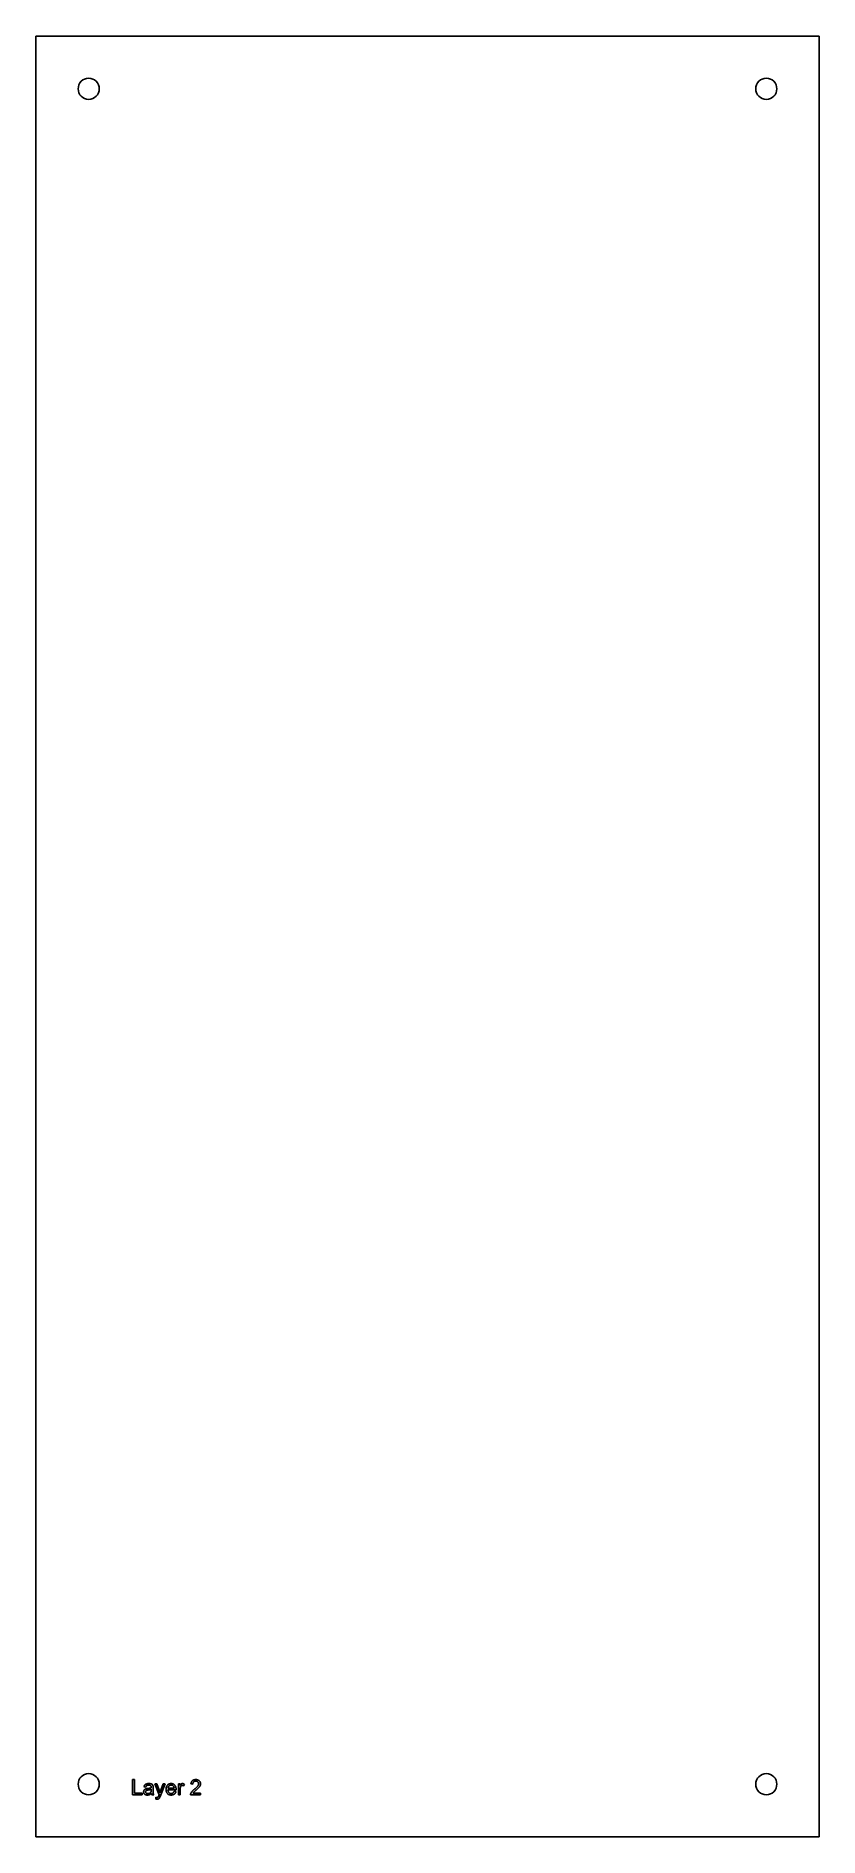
# Model space of a CAD drawing. Header units: millimetres. Extents: x 68 to 252, y 288 to 712.
import ezdxf

# ---------------------------------------------------------------- set-up
doc = ezdxf.new("R2010")
doc.units = ezdxf.units.MM

msp = doc.modelspace()

# ---------------------------------------------------------------- linework, layer by layer
for p, q in [((67.55, 287.55), (67.55, 712.45)), ((67.55, 712.45), (252.45, 712.45)), ((252.45, 712.45), (252.45, 287.55)), ((77.92, 701.39), (77.69, 700.96)), ((78.23, 701.77), (77.92, 701.39)), ((78.61, 702.08), (78.23, 701.77)), ((79.04, 702.31), (78.61, 702.08)), ((79.51, 702.45), (79.04, 702.31)), ((80, 702.5), (79.51, 702.45)), ((80.49, 702.45), (80, 702.5)), ((80.96, 702.31), (80.49, 702.45)), ((81.39, 702.08), (80.96, 702.31)), ((81.77, 701.77), (81.39, 702.08)), ((82.08, 701.39), (81.77, 701.77)), ((82.31, 700.96), (82.08, 701.39)), ((237.92, 701.39), (237.69, 700.96)), ((238.23, 701.77), (237.92, 701.39)), ((238.61, 702.08), (238.23, 701.77)), ((239.04, 702.31), (238.61, 702.08)), ((239.51, 702.45), (239.04, 702.31)), ((240, 702.5), (239.51, 702.45)), ((240.49, 702.45), (240, 702.5)), ((240.96, 702.31), (240.49, 702.45)), ((241.39, 702.08), (240.96, 702.31)), ((241.77, 701.77), (241.39, 702.08)), ((242.08, 701.39), (241.77, 701.77)), ((242.31, 700.96), (242.08, 701.39)), ((77.55, 700.49), (77.5, 700)), ((77.5, 700), (77.55, 699.51)), ((77.69, 700.96), (77.55, 700.49)), ((77.55, 699.51), (77.69, 699.04)), ((77.69, 699.04), (77.92, 698.61)), ((77.92, 698.61), (78.23, 698.23)), ((78.23, 698.23), (78.61, 697.92)), ((78.61, 697.92), (79.04, 697.69)), ((79.04, 697.69), (79.51, 697.55)), ((79.51, 697.55), (80, 697.5)), ((80, 697.5), (80.49, 697.55)), ((80.49, 697.55), (80.96, 697.69)), ((80.96, 697.69), (81.39, 697.92)), ((81.39, 697.92), (81.77, 698.23)), ((81.77, 698.23), (82.08, 698.61)), ((82.08, 698.61), (82.31, 699.04)), ((82.45, 700.49), (82.31, 700.96)), ((82.31, 699.04), (82.45, 699.51)), ((82.5, 700), (82.45, 700.49)), ((82.45, 699.51), (82.5, 700)), ((82.5, 700), (82.5, 700)), ((237.55, 700.49), (237.5, 700)), ((237.5, 700), (237.55, 699.51)), ((237.69, 700.96), (237.55, 700.49)), ((237.55, 699.51), (237.69, 699.04)), ((237.69, 699.04), (237.92, 698.61)), ((237.92, 698.61), (238.23, 698.23)), ((238.23, 698.23), (238.61, 697.92)), ((238.61, 697.92), (239.04, 697.69)), ((239.04, 697.69), (239.51, 697.55)), ((239.51, 697.55), (240, 697.5)), ((240, 697.5), (240.49, 697.55)), ((240.49, 697.55), (240.96, 697.69)), ((240.96, 697.69), (241.39, 697.92)), ((241.39, 697.92), (241.77, 698.23)), ((241.77, 698.23), (242.08, 698.61)), ((242.08, 698.61), (242.31, 699.04)), ((242.45, 700.49), (242.31, 700.96)), ((242.31, 699.04), (242.45, 699.51)), ((242.5, 700), (242.45, 700.49)), ((242.45, 699.51), (242.5, 700)), ((242.5, 700), (242.5, 700)), ((78.23, 301.77), (77.92, 301.39)), ((78.61, 302.08), (78.23, 301.77)), ((79.04, 302.31), (78.61, 302.08)), ((79.51, 302.45), (79.04, 302.31)), ((80, 302.5), (79.51, 302.45)), ((80.49, 302.45), (80, 302.5)), ((80.96, 302.31), (80.49, 302.45)), ((81.39, 302.08), (80.96, 302.31)), ((81.77, 301.77), (81.39, 302.08)), ((82.08, 301.39), (81.77, 301.77)), ((238.23, 301.77), (237.92, 301.39)), ((238.61, 302.08), (238.23, 301.77)), ((239.04, 302.31), (238.61, 302.08)), ((239.51, 302.45), (239.04, 302.31)), ((240, 302.5), (239.51, 302.45)), ((240.49, 302.45), (240, 302.5)), ((240.96, 302.31), (240.49, 302.45)), ((241.39, 302.08), (240.96, 302.31)), ((241.77, 301.77), (241.39, 302.08)), ((242.08, 301.39), (241.77, 301.77)), ((77.55, 300.49), (77.5, 300)), ((77.5, 300), (77.55, 299.51)), ((77.69, 300.96), (77.55, 300.49)), ((77.55, 299.51), (77.69, 299.04)), ((77.92, 301.39), (77.69, 300.96)), ((77.69, 299.04), (77.92, 298.61)), ((77.92, 298.61), (78.23, 298.23)), ((78.23, 298.23), (78.61, 297.92)), ((78.61, 297.92), (79.04, 297.69)), ((79.04, 297.69), (79.51, 297.55)), ((79.51, 297.55), (80, 297.5)), ((80, 297.5), (80.49, 297.55)), ((80.49, 297.55), (80.96, 297.69)), ((80.96, 297.69), (81.39, 297.92)), ((81.39, 297.92), (81.77, 298.23)), ((81.77, 298.23), (82.08, 298.61)), ((82.31, 300.96), (82.08, 301.39)), ((82.08, 298.61), (82.31, 299.04)), ((82.45, 300.49), (82.31, 300.96)), ((82.31, 299.04), (82.45, 299.51)), ((82.5, 300), (82.45, 300.49)), ((82.45, 299.51), (82.5, 300)), ((82.5, 300), (82.5, 300)), ((90.84, 301.08), (90.37, 301.08)), ((90.37, 301.08), (90.37, 297.5)), ((90.37, 297.5), (92.6, 297.5)), ((90.37, 297.5), (90.37, 297.5)), ((90.84, 297.92), (90.84, 301.08)), ((92.6, 297.92), (90.84, 297.92)), ((92.6, 297.5), (92.6, 297.92)), ((92.97, 298.29), (92.96, 298.26)), ((92.96, 298.26), (92.96, 298.22)), ((92.96, 298.22), (92.96, 298.18)), ((92.96, 298.18), (92.96, 298.12)), ((92.96, 298.12), (92.97, 298.06)), ((92.98, 298.33), (92.97, 298.29)), ((92.97, 298.06), (92.98, 298)), ((92.99, 298.4), (92.98, 298.37)), ((92.98, 298.37), (92.98, 298.33)), ((92.98, 298), (93, 297.94)), ((93, 298.43), (92.99, 298.4)), ((93.02, 298.47), (93, 298.43)), ((93, 297.94), (93.02, 297.89)), ((93.03, 298.5), (93.02, 298.47)), ((93.02, 297.89), (93.04, 297.84)), ((93.05, 298.53), (93.03, 298.5)), ((93.05, 299.41), (93.04, 299.35)), ((93.04, 299.35), (93.47, 299.29)), ((93.04, 297.84), (93.07, 297.79)), ((93.06, 299.46), (93.05, 299.41)), ((93.07, 298.56), (93.05, 298.53)), ((93.08, 299.51), (93.06, 299.46)), ((93.08, 298.59), (93.07, 298.56)), ((93.07, 297.79), (93.11, 297.74)), ((93.1, 299.56), (93.08, 299.51)), ((93.1, 298.62), (93.08, 298.59)), ((93.11, 299.6), (93.1, 299.56)), ((93.13, 298.65), (93.1, 298.62)), ((93.13, 299.65), (93.11, 299.6)), ((93.11, 297.74), (93.15, 297.69)), ((93.16, 299.69), (93.13, 299.65)), ((93.15, 298.67), (93.13, 298.65)), ((93.17, 298.7), (93.15, 298.67)), ((93.15, 297.69), (93.19, 297.65)), ((93.18, 299.73), (93.16, 299.69)), ((93.2, 298.72), (93.17, 298.7)), ((93.2, 299.76), (93.18, 299.73)), ((93.19, 297.65), (93.24, 297.61)), ((93.23, 299.8), (93.2, 299.76)), ((93.22, 298.74), (93.2, 298.72)), ((93.25, 298.76), (93.22, 298.74)), ((93.26, 299.83), (93.23, 299.8)), ((93.24, 297.61), (93.29, 297.57)), ((93.28, 298.78), (93.25, 298.76)), ((93.29, 299.86), (93.26, 299.83)), ((93.3, 298.8), (93.28, 298.78)), ((93.32, 299.89), (93.29, 299.86)), ((93.29, 297.57), (93.35, 297.54)), ((93.33, 298.82), (93.3, 298.8)), ((93.36, 299.92), (93.32, 299.89)), ((93.36, 298.84), (93.33, 298.82)), ((93.35, 297.54), (93.41, 297.52)), ((93.39, 299.95), (93.36, 299.92)), ((93.39, 298.85), (93.36, 298.84)), ((93.43, 299.97), (93.39, 299.95)), ((93.42, 298.87), (93.39, 298.85)), ((93.41, 297.52), (93.47, 297.49)), ((93.46, 298.88), (93.42, 298.87)), ((93.48, 300), (93.43, 299.97)), ((93.43, 298.24), (93.44, 298.26)), ((93.43, 298.22), (93.43, 298.24)), ((93.43, 298.2), (93.43, 298.22)), ((93.43, 298.16), (93.43, 298.2)), ((93.44, 298.13), (93.43, 298.16)), ((93.44, 298.28), (93.45, 298.31)), ((93.44, 298.26), (93.44, 298.28)), ((93.44, 298.1), (93.44, 298.13)), ((93.45, 298.06), (93.44, 298.1)), ((93.45, 298.33), (93.46, 298.35)), ((93.45, 298.31), (93.45, 298.33)), ((93.46, 298.03), (93.45, 298.06)), ((93.49, 298.89), (93.46, 298.88)), ((93.46, 298.35), (93.47, 298.37)), ((93.48, 298.01), (93.46, 298.03)), ((93.47, 299.29), (93.48, 299.35)), ((93.47, 298.37), (93.48, 298.39)), ((93.47, 297.49), (93.54, 297.47)), ((93.52, 300.02), (93.48, 300)), ((93.48, 299.35), (93.5, 299.4)), ((93.48, 298.39), (93.49, 298.4)), ((93.5, 297.98), (93.48, 298.01)), ((93.52, 298.91), (93.49, 298.89)), ((93.49, 298.4), (93.5, 298.42)), ((93.5, 299.4), (93.52, 299.44)), ((93.5, 298.42), (93.52, 298.44)), ((93.51, 297.95), (93.5, 297.98)), ((93.54, 297.93), (93.51, 297.95)), ((93.57, 300.04), (93.52, 300.02)), ((93.52, 299.44), (93.54, 299.49)), ((93.56, 298.92), (93.52, 298.91)), ((93.52, 298.44), (93.53, 298.46)), ((93.53, 298.46), (93.55, 298.47)), ((93.54, 299.49), (93.56, 299.53)), ((93.56, 297.9), (93.54, 297.93)), ((93.54, 297.47), (93.61, 297.46)), ((93.55, 298.47), (93.57, 298.49)), ((93.56, 299.53), (93.58, 299.57)), ((93.59, 298.93), (93.56, 298.92)), ((93.59, 297.88), (93.56, 297.9)), ((93.62, 300.06), (93.57, 300.04)), ((93.57, 298.49), (93.58, 298.5)), ((93.58, 299.57), (93.6, 299.6)), ((93.58, 298.5), (93.6, 298.51)), ((93.62, 298.93), (93.59, 298.93)), ((93.62, 297.86), (93.59, 297.88)), ((93.6, 299.6), (93.63, 299.63)), ((93.6, 298.51), (93.62, 298.53)), ((93.61, 297.46), (93.68, 297.45)), ((93.67, 300.08), (93.62, 300.06)), ((93.65, 298.94), (93.62, 298.93)), ((93.62, 298.53), (93.64, 298.54)), ((93.65, 297.84), (93.62, 297.86)), ((93.63, 299.63), (93.66, 299.66)), ((93.64, 298.54), (93.66, 298.55)), ((93.68, 298.95), (93.65, 298.94)), ((93.69, 297.83), (93.65, 297.84)), ((93.66, 299.66), (93.69, 299.68)), ((93.66, 298.55), (93.69, 298.56)), ((93.72, 300.09), (93.67, 300.08)), ((93.72, 298.96), (93.68, 298.95)), ((93.68, 297.45), (93.76, 297.44)), ((93.69, 299.68), (93.72, 299.7)), ((93.69, 298.56), (93.72, 298.57)), ((93.73, 297.82), (93.69, 297.83)), ((93.78, 300.11), (93.72, 300.09)), ((93.72, 299.7), (93.75, 299.72)), ((93.75, 298.96), (93.72, 298.96)), ((93.72, 298.57), (93.75, 298.58)), ((93.77, 297.8), (93.73, 297.82)), ((93.75, 299.72), (93.79, 299.73)), ((93.79, 298.97), (93.75, 298.96)), ((93.75, 298.58), (93.78, 298.58)), ((93.76, 297.44), (93.85, 297.44)), ((93.81, 297.8), (93.77, 297.8)), ((93.83, 300.12), (93.78, 300.11)), ((93.78, 298.58), (93.82, 298.59)), ((93.79, 299.73), (93.83, 299.75)), ((93.84, 298.98), (93.79, 298.97)), ((93.86, 297.79), (93.81, 297.8)), ((93.82, 298.59), (93.86, 298.6)), ((93.89, 300.13), (93.83, 300.12)), ((93.83, 299.75), (93.87, 299.76)), ((93.88, 298.98), (93.84, 298.98)), ((93.85, 297.44), (93.9, 297.44)), ((93.86, 298.6), (93.9, 298.61)), ((93.9, 297.79), (93.86, 297.79)), ((93.87, 299.76), (93.92, 299.77)), ((93.93, 298.99), (93.88, 298.98)), ((93.95, 300.14), (93.89, 300.13)), ((93.9, 298.61), (93.95, 298.62)), ((93.95, 297.79), (93.9, 297.79)), ((93.9, 297.44), (93.95, 297.44)), ((93.92, 299.77), (93.97, 299.78)), ((93.98, 298.99), (93.93, 298.99)), ((94.01, 300.14), (93.95, 300.14)), ((93.95, 298.62), (94, 298.63)), ((94, 297.79), (93.95, 297.79)), ((93.95, 297.44), (94, 297.45)), ((93.97, 299.78), (94.03, 299.78)), ((94.09, 299.01), (93.98, 298.99)), ((94, 298.63), (94.05, 298.64)), ((94.05, 297.79), (94, 297.79)), ((94, 297.45), (94.05, 297.46)), ((94.08, 300.15), (94.01, 300.14)), ((94.03, 299.78), (94.08, 299.79)), ((94.05, 298.64), (94.14, 298.65)), ((94.1, 297.8), (94.05, 297.79)), ((94.05, 297.46), (94.1, 297.46)), ((94.14, 300.15), (94.08, 300.15)), ((94.08, 299.79), (94.14, 299.79)), ((94.18, 299.02), (94.09, 299.01)), ((94.15, 297.8), (94.1, 297.8)), ((94.1, 297.46), (94.15, 297.47)), ((94.21, 300.15), (94.14, 300.15)), ((94.14, 299.79), (94.21, 299.79)), ((94.14, 298.65), (94.23, 298.66)), ((94.19, 297.81), (94.15, 297.8)), ((94.15, 297.47), (94.19, 297.48)), ((94.28, 299.03), (94.18, 299.02)), ((94.24, 297.83), (94.19, 297.81)), ((94.19, 297.48), (94.24, 297.5)), ((94.27, 300.15), (94.21, 300.15)), ((94.21, 299.79), (94.27, 299.78)), ((94.23, 298.66), (94.31, 298.68)), ((94.28, 297.84), (94.24, 297.83)), ((94.24, 297.5), (94.29, 297.51)), ((94.33, 300.15), (94.27, 300.15)), ((94.27, 299.78), (94.33, 299.77)), ((94.36, 299.05), (94.28, 299.03)), ((94.32, 297.86), (94.28, 297.84)), ((94.29, 297.51), (94.33, 297.53)), ((94.31, 298.68), (94.39, 298.69)), ((94.36, 297.88), (94.32, 297.86)), ((94.39, 300.14), (94.33, 300.15)), ((94.33, 299.77), (94.38, 299.76)), ((94.33, 297.53), (94.38, 297.54)), ((94.44, 299.06), (94.36, 299.05)), ((94.4, 297.9), (94.36, 297.88)), ((94.38, 299.76), (94.43, 299.75)), ((94.38, 297.54), (94.42, 297.57)), ((94.45, 300.14), (94.39, 300.14)), ((94.39, 298.69), (94.47, 298.71)), ((94.44, 297.92), (94.4, 297.9)), ((94.42, 297.57), (94.47, 297.59)), ((94.43, 299.75), (94.48, 299.73)), ((94.52, 299.08), (94.44, 299.06)), ((94.48, 297.94), (94.44, 297.92)), ((94.51, 300.13), (94.45, 300.14)), ((94.47, 298.71), (94.54, 298.73)), ((94.47, 297.59), (94.52, 297.61)), ((94.48, 299.73), (94.53, 299.71)), ((94.51, 297.97), (94.48, 297.94)), ((94.56, 300.12), (94.51, 300.13)), ((94.55, 298), (94.51, 297.97)), ((94.59, 299.09), (94.52, 299.08)), ((94.52, 297.61), (94.56, 297.64)), ((94.53, 299.71), (94.57, 299.69)), ((94.54, 298.73), (94.6, 298.75)), ((94.58, 298.03), (94.55, 298)), ((94.61, 300.11), (94.56, 300.12)), ((94.56, 297.64), (94.61, 297.67)), ((94.57, 299.69), (94.61, 299.67)), ((94.6, 298.06), (94.58, 298.03)), ((94.65, 299.11), (94.59, 299.09)), ((94.6, 298.75), (94.66, 298.76)), ((94.63, 298.09), (94.6, 298.06)), ((94.66, 300.1), (94.61, 300.11)), ((94.61, 299.67), (94.64, 299.64)), ((94.61, 297.67), (94.66, 297.71)), ((94.65, 298.13), (94.63, 298.09)), ((94.64, 299.64), (94.67, 299.62)), ((94.71, 299.13), (94.65, 299.11)), ((94.68, 298.16), (94.65, 298.13)), ((94.7, 300.09), (94.66, 300.1)), ((94.66, 298.76), (94.72, 298.78)), ((94.66, 297.71), (94.71, 297.74)), ((94.67, 299.62), (94.69, 299.59)), ((94.69, 298.2), (94.68, 298.16)), ((94.69, 299.59), (94.71, 299.56)), ((94.71, 298.23), (94.69, 298.2)), ((94.75, 300.07), (94.7, 300.09)), ((94.71, 299.56), (94.72, 299.53)), ((94.77, 299.15), (94.71, 299.13)), ((94.72, 298.27), (94.71, 298.23)), ((94.71, 297.74), (94.75, 297.78)), ((94.72, 299.53), (94.74, 299.49)), ((94.72, 298.78), (94.77, 298.8)), ((94.73, 298.3), (94.72, 298.27)), ((94.74, 298.34), (94.73, 298.3)), ((94.74, 299.49), (94.75, 299.45)), ((94.75, 298.39), (94.74, 298.34)), ((94.79, 300.06), (94.75, 300.07)), ((94.75, 299.45), (94.76, 299.41)), ((94.76, 298.48), (94.75, 298.43)), ((94.75, 298.43), (94.75, 298.39)), ((94.75, 297.78), (94.8, 297.82)), ((94.76, 299.41), (94.76, 299.36)), ((94.76, 299.36), (94.77, 299.31)), ((94.77, 298.58), (94.76, 298.53)), ((94.76, 298.53), (94.76, 298.48)), ((94.77, 299.31), (94.77, 299.26)), ((94.77, 299.26), (94.77, 299.25)), ((94.77, 299.25), (94.77, 299.25)), ((94.77, 299.25), (94.77, 299.24)), ((94.77, 299.24), (94.77, 299.23)), ((94.77, 299.23), (94.77, 299.22)), ((94.77, 299.22), (94.77, 299.21)), ((94.77, 299.21), (94.77, 299.19)), ((94.77, 299.19), (94.77, 299.18)), ((94.77, 299.18), (94.77, 299.16)), ((94.77, 299.16), (94.77, 299.15)), ((94.77, 298.8), (94.77, 298.64)), ((94.77, 298.8), (94.77, 298.8)), ((94.77, 298.64), (94.77, 298.58)), ((94.82, 300.04), (94.79, 300.06)), ((94.8, 297.82), (94.81, 297.78)), ((94.8, 297.82), (94.8, 297.82)), ((94.81, 297.78), (94.81, 297.75)), ((94.81, 297.75), (94.82, 297.71)), ((94.86, 300.02), (94.82, 300.04)), ((94.82, 297.71), (94.83, 297.68)), ((94.83, 297.68), (94.83, 297.65)), ((94.83, 297.65), (94.84, 297.62)), ((94.84, 297.62), (94.85, 297.59)), ((94.85, 297.59), (94.86, 297.56)), ((94.89, 300), (94.86, 300.02)), ((94.86, 297.56), (94.88, 297.53)), ((94.88, 297.53), (94.89, 297.5)), ((94.93, 299.99), (94.89, 300)), ((94.89, 297.5), (95.35, 297.5)), ((94.96, 299.97), (94.93, 299.99)), ((94.98, 299.94), (94.96, 299.97)), ((95.01, 299.92), (94.98, 299.94)), ((95.03, 299.9), (95.01, 299.92)), ((95.05, 299.88), (95.03, 299.9)), ((95.07, 299.85), (95.05, 299.88)), ((95.09, 299.83), (95.07, 299.85)), ((95.1, 299.8), (95.09, 299.83)), ((95.12, 299.77), (95.1, 299.8)), ((95.13, 299.74), (95.12, 299.77)), ((95.15, 299.71), (95.13, 299.74)), ((95.16, 299.68), (95.15, 299.71)), ((95.17, 299.65), (95.16, 299.68)), ((95.18, 299.61), (95.17, 299.65)), ((95.19, 299.58), (95.18, 299.61)), ((95.19, 299.55), (95.19, 299.58)), ((95.2, 299.53), (95.19, 299.55)), ((95.2, 299.49), (95.2, 299.53)), ((95.2, 299.46), (95.2, 299.49)), ((95.2, 299.42), (95.2, 299.46)), ((95.21, 299.38), (95.2, 299.42)), ((95.21, 299.33), (95.21, 299.38)), ((95.21, 299.28), (95.21, 299.33)), ((95.21, 299.23), (95.21, 299.28)), ((95.21, 299.17), (95.21, 299.23)), ((95.21, 298.59), (95.21, 299.17)), ((95.21, 298.47), (95.21, 298.59)), ((95.21, 298.36), (95.21, 298.47)), ((95.21, 298.26), (95.21, 298.36)), ((95.21, 298.17), (95.21, 298.26)), ((95.22, 298.09), (95.21, 298.17)), ((95.22, 298.01), (95.22, 298.09)), ((95.22, 297.95), (95.22, 298.01)), ((95.23, 297.89), (95.22, 297.95)), ((95.23, 297.85), (95.23, 297.89)), ((95.24, 297.81), (95.23, 297.85)), ((95.24, 297.78), (95.24, 297.81)), ((95.25, 297.75), (95.24, 297.78)), ((95.26, 297.72), (95.25, 297.75)), ((95.27, 297.68), (95.26, 297.72)), ((95.28, 297.65), (95.27, 297.68)), ((95.29, 297.62), (95.28, 297.65)), ((95.3, 297.59), (95.29, 297.62)), ((95.32, 297.56), (95.3, 297.59)), ((95.33, 297.53), (95.32, 297.56)), ((95.35, 297.5), (95.33, 297.53)), ((96.12, 300.09), (95.64, 300.09)), ((95.64, 300.09), (96.63, 297.5)), ((96.66, 298.59), (96.12, 300.09)), ((96.61, 297.44), (96.6, 297.43)), ((96.6, 297.43), (96.6, 297.42)), ((96.62, 297.47), (96.61, 297.46)), ((96.61, 297.46), (96.61, 297.44)), ((96.63, 297.5), (96.62, 297.48)), ((96.62, 297.48), (96.62, 297.47)), ((96.68, 298.53), (96.66, 298.59)), ((96.7, 298.48), (96.68, 298.53)), ((96.72, 298.42), (96.7, 298.48)), ((96.74, 298.36), (96.72, 298.42)), ((96.75, 298.3), (96.74, 298.36)), ((96.77, 298.24), (96.75, 298.3)), ((96.79, 298.18), (96.77, 298.24)), ((96.81, 298.12), (96.79, 298.18)), ((96.83, 298.05), (96.81, 298.12)), ((96.84, 297.99), (96.83, 298.05)), ((96.86, 298.05), (96.84, 297.99)), ((96.88, 298.11), (96.86, 298.05)), ((96.89, 298.17), (96.88, 298.11)), ((96.91, 298.23), (96.89, 298.17)), ((96.93, 298.29), (96.91, 298.23)), ((96.94, 298.35), (96.93, 298.29)), ((96.96, 298.41), (96.94, 298.35)), ((96.98, 298.47), (96.96, 298.41)), ((97, 298.52), (96.98, 298.47)), ((97.02, 298.58), (97, 298.52)), ((97, 297.37), (97.03, 297.46)), ((97.58, 300.09), (97.02, 298.58)), ((97.03, 297.46), (98.02, 300.09)), ((98.02, 300.09), (97.58, 300.09)), ((98.25, 298.9), (98.24, 298.77)), ((98.24, 298.77), (98.25, 298.65)), ((98.26, 299.02), (98.25, 298.9)), ((98.25, 298.65), (98.26, 298.53)), ((98.27, 299.14), (98.26, 299.02)), ((98.26, 298.53), (98.27, 298.42)), ((98.3, 299.25), (98.27, 299.14)), ((98.27, 298.42), (98.3, 298.31)), ((98.33, 299.36), (98.3, 299.25)), ((98.3, 298.31), (98.33, 298.21)), ((98.37, 299.45), (98.33, 299.36)), ((98.33, 298.21), (98.36, 298.12)), ((98.36, 298.12), (98.41, 298.03)), ((98.41, 299.55), (98.37, 299.45)), ((98.46, 299.63), (98.41, 299.55)), ((98.41, 298.03), (98.46, 297.94)), ((98.52, 299.71), (98.46, 299.63)), ((98.46, 297.94), (98.51, 297.86)), ((98.51, 297.86), (98.58, 297.79)), ((98.58, 299.79), (98.52, 299.71)), ((98.65, 299.86), (98.58, 299.79)), ((98.58, 297.79), (98.65, 297.72)), ((98.72, 299.92), (98.65, 299.86)), ((98.65, 297.72), (98.72, 297.67)), ((98.71, 298.6), (98.7, 298.68)), ((98.7, 298.68), (100.63, 298.68)), ((98.72, 298.52), (98.71, 298.6)), ((98.8, 299.97), (98.72, 299.92)), ((98.72, 299.05), (98.73, 299.11)), ((100.17, 299.05), (98.72, 299.05)), ((98.72, 299.05), (98.72, 299.05)), ((98.73, 298.45), (98.72, 298.52)), ((98.72, 297.67), (98.8, 297.61)), ((98.73, 299.11), (98.74, 299.18)), ((98.75, 298.37), (98.73, 298.45)), ((98.74, 299.18), (98.75, 299.24)), ((98.75, 299.24), (98.77, 299.3)), ((98.77, 298.31), (98.75, 298.37)), ((98.77, 299.3), (98.79, 299.35)), ((98.8, 298.24), (98.77, 298.31)), ((98.79, 299.35), (98.82, 299.4)), ((98.88, 300.02), (98.8, 299.97)), ((98.83, 298.18), (98.8, 298.24)), ((98.8, 297.61), (98.88, 297.57)), ((98.82, 299.4), (98.84, 299.45)), ((98.86, 298.13), (98.83, 298.18)), ((98.84, 299.45), (98.88, 299.5)), ((98.9, 298.08), (98.86, 298.13)), ((98.97, 300.06), (98.88, 300.02)), ((98.88, 299.5), (98.91, 299.55)), ((98.88, 297.57), (98.97, 297.53)), ((98.94, 298.03), (98.9, 298.08)), ((98.91, 299.55), (98.95, 299.59)), ((98.98, 297.99), (98.94, 298.03)), ((98.95, 299.59), (98.99, 299.63)), ((99.06, 300.09), (98.97, 300.06)), ((98.97, 297.53), (99.06, 297.5)), ((99.03, 297.95), (98.98, 297.99)), ((98.99, 299.63), (99.04, 299.66)), ((99.08, 297.91), (99.03, 297.95)), ((99.04, 299.66), (99.08, 299.69)), ((99.15, 300.12), (99.06, 300.09)), ((99.06, 297.5), (99.16, 297.47)), ((99.08, 299.69), (99.13, 299.72)), ((99.13, 297.88), (99.08, 297.91)), ((99.13, 299.72), (99.18, 299.74)), ((99.18, 297.86), (99.13, 297.88)), ((99.25, 300.14), (99.15, 300.12)), ((99.16, 297.47), (99.26, 297.46)), ((99.18, 299.74), (99.23, 299.76)), ((99.24, 297.84), (99.18, 297.86)), ((99.23, 299.76), (99.29, 299.77)), ((99.3, 297.82), (99.24, 297.84)), ((99.35, 300.15), (99.25, 300.14)), ((99.26, 297.46), (99.37, 297.44)), ((99.29, 299.77), (99.34, 299.78)), ((99.36, 297.81), (99.3, 297.82)), ((99.34, 299.78), (99.4, 299.79)), ((99.46, 300.15), (99.35, 300.15)), ((99.42, 297.81), (99.36, 297.81)), ((99.37, 297.44), (99.48, 297.44)), ((99.4, 299.79), (99.46, 299.79)), ((99.48, 297.8), (99.42, 297.81)), ((99.56, 300.15), (99.46, 300.15)), ((99.46, 299.79), (99.53, 299.79)), ((99.53, 297.8), (99.48, 297.8)), ((99.48, 297.44), (99.57, 297.44)), ((99.53, 299.79), (99.59, 299.78)), ((99.58, 297.81), (99.53, 297.8)), ((99.66, 300.14), (99.56, 300.15)), ((99.57, 297.44), (99.65, 297.45)), ((99.62, 297.81), (99.58, 297.81)), ((99.59, 299.78), (99.65, 299.77)), ((99.66, 297.82), (99.62, 297.81)), ((99.65, 299.77), (99.71, 299.75)), ((99.65, 297.45), (99.74, 297.46)), ((99.75, 300.12), (99.66, 300.14)), ((99.71, 297.83), (99.66, 297.82)), ((99.71, 299.75), (99.76, 299.73)), ((99.75, 297.85), (99.71, 297.83)), ((99.74, 297.46), (99.82, 297.48)), ((99.84, 300.09), (99.75, 300.12)), ((99.79, 297.87), (99.75, 297.85)), ((99.76, 299.73), (99.82, 299.7)), ((99.82, 297.88), (99.79, 297.87)), ((99.82, 299.7), (99.87, 299.67)), ((99.86, 297.91), (99.82, 297.88)), ((99.82, 297.48), (99.89, 297.5)), ((99.93, 300.06), (99.84, 300.09)), ((99.9, 297.93), (99.86, 297.91)), ((99.87, 299.67), (99.92, 299.63)), ((99.89, 297.5), (99.96, 297.52)), ((99.93, 297.96), (99.9, 297.93)), ((99.92, 299.63), (99.96, 299.58)), ((100.01, 300.02), (99.93, 300.06)), ((99.96, 297.99), (99.93, 297.96)), ((99.96, 299.58), (100.01, 299.54)), ((99.99, 298.02), (99.96, 297.99)), ((99.96, 297.52), (100.03, 297.55)), ((100.02, 298.06), (99.99, 298.02)), ((100.09, 299.98), (100.01, 300.02)), ((100.01, 299.54), (100.03, 299.5)), ((100.05, 298.09), (100.02, 298.06)), ((100.03, 299.5), (100.06, 299.46)), ((100.03, 297.55), (100.1, 297.58)), ((100.07, 298.14), (100.05, 298.09)), ((100.06, 299.46), (100.08, 299.42)), ((100.1, 298.18), (100.07, 298.14)), ((100.08, 299.42), (100.1, 299.38)), ((100.17, 299.93), (100.09, 299.98)), ((100.1, 299.38), (100.12, 299.33)), ((100.12, 298.23), (100.1, 298.18)), ((100.1, 297.58), (100.16, 297.62)), ((100.12, 299.33), (100.13, 299.28)), ((100.15, 298.28), (100.12, 298.23)), ((100.13, 299.28), (100.14, 299.23)), ((100.14, 299.23), (100.16, 299.17)), ((100.17, 298.34), (100.15, 298.28)), ((100.16, 299.17), (100.16, 299.11)), ((100.16, 299.11), (100.17, 299.05)), ((100.16, 297.62), (100.22, 297.66)), ((100.24, 299.86), (100.17, 299.93)), ((100.62, 298.28), (100.17, 298.34)), ((100.17, 298.34), (100.17, 298.34)), ((100.22, 297.66), (100.28, 297.71)), ((100.31, 299.8), (100.24, 299.86)), ((100.28, 297.71), (100.33, 297.76)), ((100.37, 299.72), (100.31, 299.8)), ((100.33, 297.76), (100.38, 297.81)), ((100.42, 299.64), (100.37, 299.72)), ((100.38, 297.81), (100.43, 297.87)), ((100.47, 299.56), (100.42, 299.64)), ((100.43, 297.87), (100.47, 297.93)), ((100.52, 299.47), (100.47, 299.56)), ((100.47, 297.93), (100.51, 297.99)), ((100.51, 297.99), (100.54, 298.06)), ((100.55, 299.37), (100.52, 299.47)), ((100.54, 298.06), (100.57, 298.13)), ((100.58, 299.27), (100.55, 299.37)), ((100.57, 298.13), (100.6, 298.2)), ((100.61, 299.16), (100.58, 299.27)), ((100.6, 298.2), (100.62, 298.28)), ((100.62, 299.05), (100.61, 299.16)), ((100.63, 298.93), (100.62, 299.05)), ((100.63, 298.8), (100.63, 298.93)), ((100.63, 298.79), (100.63, 298.8)), ((100.63, 298.78), (100.63, 298.79)), ((100.63, 298.77), (100.63, 298.78)), ((100.63, 298.76), (100.63, 298.77)), ((100.63, 298.75), (100.63, 298.76)), ((100.63, 298.74), (100.63, 298.75)), ((100.63, 298.73), (100.63, 298.74)), ((100.63, 298.71), (100.63, 298.73)), ((100.63, 298.7), (100.63, 298.71)), ((100.63, 298.68), (100.63, 298.7)), ((101.56, 300.09), (101.17, 300.09)), ((101.17, 300.09), (101.17, 297.5)), ((101.17, 297.5), (101.61, 297.5)), ((101.17, 297.5), (101.17, 297.5)), ((101.56, 299.7), (101.56, 300.09)), ((101.59, 299.75), (101.56, 299.7)), ((101.62, 299.8), (101.59, 299.75)), ((101.61, 299.02), (101.62, 299.07)), ((101.61, 298.97), (101.61, 299.02)), ((101.61, 298.91), (101.61, 298.97)), ((101.61, 298.86), (101.61, 298.91)), ((101.61, 297.5), (101.61, 298.86)), ((101.65, 299.85), (101.62, 299.8)), ((101.62, 299.12), (101.63, 299.18)), ((101.62, 299.07), (101.62, 299.12)), ((101.63, 299.18), (101.64, 299.23)), ((101.64, 299.23), (101.65, 299.27)), ((101.68, 299.89), (101.65, 299.85)), ((101.65, 299.27), (101.67, 299.32)), ((101.67, 299.32), (101.68, 299.37)), ((101.71, 299.93), (101.68, 299.89)), ((101.68, 299.37), (101.69, 299.4)), ((101.69, 299.4), (101.7, 299.43)), ((101.7, 299.43), (101.71, 299.46)), ((101.74, 299.96), (101.71, 299.93)), ((101.71, 299.46), (101.73, 299.48)), ((101.73, 299.48), (101.74, 299.51)), ((101.76, 299.99), (101.74, 299.96)), ((101.74, 299.51), (101.76, 299.53)), ((101.79, 300.02), (101.76, 299.99)), ((101.76, 299.53), (101.78, 299.55)), ((101.78, 299.55), (101.8, 299.57)), ((101.82, 300.04), (101.79, 300.02)), ((101.8, 299.57), (101.82, 299.59)), ((101.84, 300.06), (101.82, 300.04)), ((101.82, 299.59), (101.84, 299.61)), ((101.87, 300.08), (101.84, 300.06)), ((101.84, 299.61), (101.87, 299.63)), ((101.89, 300.1), (101.87, 300.08)), ((101.87, 299.63), (101.89, 299.64)), ((101.92, 300.11), (101.89, 300.1)), ((101.89, 299.64), (101.91, 299.66)), ((101.91, 299.66), (101.94, 299.67)), ((101.95, 300.12), (101.92, 300.11)), ((101.94, 299.67), (101.97, 299.68)), ((101.98, 300.13), (101.95, 300.12)), ((101.97, 299.68), (101.99, 299.68)), ((102.01, 300.14), (101.98, 300.13)), ((101.99, 299.68), (102.02, 299.69)), ((102.03, 300.14), (102.01, 300.14)), ((102.02, 299.69), (102.05, 299.69)), ((102.06, 300.15), (102.03, 300.14)), ((102.05, 299.69), (102.07, 299.7)), ((102.09, 300.15), (102.06, 300.15)), ((102.07, 299.7), (102.1, 299.7)), ((102.12, 300.15), (102.09, 300.15)), ((102.1, 299.7), (102.13, 299.7)), ((102.17, 300.15), (102.12, 300.15)), ((102.13, 299.7), (102.17, 299.69)), ((102.21, 300.15), (102.17, 300.15)), ((102.17, 299.69), (102.2, 299.69)), ((102.2, 299.69), (102.23, 299.68)), ((102.26, 300.14), (102.21, 300.15)), ((102.23, 299.68), (102.26, 299.67)), ((102.3, 300.13), (102.26, 300.14)), ((102.26, 299.67), (102.3, 299.66)), ((102.35, 300.12), (102.3, 300.13)), ((102.3, 299.66), (102.33, 299.65)), ((102.33, 299.65), (102.36, 299.64)), ((102.39, 300.1), (102.35, 300.12)), ((102.36, 299.64), (102.39, 299.62)), ((102.44, 300.08), (102.39, 300.1)), ((102.39, 299.62), (102.42, 299.6)), ((102.42, 299.6), (102.58, 300.01)), ((102.48, 300.06), (102.44, 300.08)), ((102.53, 300.04), (102.48, 300.06)), ((102.58, 300.01), (102.53, 300.04)), ((104.06, 297.66), (104.05, 297.62)), ((104.05, 297.62), (104.05, 297.59)), ((104.05, 297.59), (104.05, 297.56)), ((104.05, 297.56), (104.05, 297.53)), ((104.05, 297.53), (104.05, 297.5)), ((104.05, 297.5), (106.41, 297.5)), ((104.07, 297.72), (104.06, 297.69)), ((104.06, 297.69), (104.06, 297.66)), ((104.08, 297.75), (104.07, 297.72)), ((104.09, 297.78), (104.08, 297.75)), ((104.1, 297.81), (104.09, 297.78)), ((104.12, 297.85), (104.1, 297.81)), ((104.14, 297.9), (104.12, 297.85)), ((104.14, 300.16), (104.13, 300.06)), ((104.13, 300.06), (104.58, 300.01)), ((104.16, 300.25), (104.14, 300.16)), ((104.16, 297.95), (104.14, 297.9)), ((104.18, 300.34), (104.16, 300.25)), ((104.19, 298), (104.16, 297.95)), ((104.21, 300.42), (104.18, 300.34)), ((104.22, 298.05), (104.19, 298)), ((104.24, 300.5), (104.21, 300.42)), ((104.25, 298.09), (104.22, 298.05)), ((104.28, 300.58), (104.24, 300.5)), ((104.28, 298.14), (104.25, 298.09)), ((104.32, 300.65), (104.28, 300.58)), ((104.31, 298.19), (104.28, 298.14)), ((104.35, 298.23), (104.31, 298.19)), ((104.37, 300.71), (104.32, 300.65)), ((104.39, 298.28), (104.35, 298.23)), ((104.42, 300.77), (104.37, 300.71)), ((104.43, 298.33), (104.39, 298.28)), ((104.48, 300.83), (104.42, 300.77)), ((104.47, 298.38), (104.43, 298.33)), ((104.52, 298.43), (104.47, 298.38)), ((104.54, 300.88), (104.48, 300.83)), ((104.58, 298.48), (104.52, 298.43)), ((104.61, 300.92), (104.54, 300.88)), ((104.58, 300.08), (104.59, 300.14)), ((104.58, 300.01), (104.58, 300.08)), ((104.63, 298.53), (104.58, 298.48)), ((104.59, 300.14), (104.6, 300.2)), ((104.6, 300.2), (104.61, 300.26)), ((104.68, 300.96), (104.61, 300.92)), ((104.61, 300.26), (104.63, 300.31)), ((104.63, 300.31), (104.65, 300.36)), ((104.69, 298.59), (104.63, 298.53)), ((104.65, 300.36), (104.68, 300.41)), ((104.66, 297.92), (104.67, 297.95)), ((106.41, 297.92), (104.66, 297.92)), ((104.67, 297.95), (104.69, 297.97)), ((104.76, 301), (104.68, 300.96)), ((104.68, 300.41), (104.71, 300.46)), ((104.75, 298.65), (104.69, 298.59)), ((104.69, 297.97), (104.71, 297.99)), ((104.71, 300.46), (104.74, 300.5)), ((104.71, 297.99), (104.72, 298.02)), ((104.72, 298.02), (104.74, 298.04)), ((104.74, 300.5), (104.78, 300.54)), ((104.74, 298.04), (104.76, 298.07)), ((104.82, 298.7), (104.75, 298.65)), ((104.83, 301.03), (104.76, 301)), ((104.76, 298.07), (104.78, 298.09)), ((104.78, 300.54), (104.81, 300.58)), ((104.78, 298.09), (104.8, 298.11)), ((104.8, 298.11), (104.82, 298.14)), ((104.81, 300.58), (104.86, 300.61)), ((104.89, 298.76), (104.82, 298.7)), ((104.82, 298.14), (104.84, 298.16)), ((104.92, 301.05), (104.83, 301.03)), ((104.84, 298.16), (104.87, 298.19)), ((104.86, 300.61), (104.9, 300.64)), ((104.87, 298.19), (104.9, 298.22)), ((104.96, 298.82), (104.89, 298.76)), ((104.9, 300.64), (104.95, 300.66)), ((104.9, 298.22), (104.94, 298.25)), ((105.01, 301.07), (104.92, 301.05)), ((104.94, 298.25), (104.98, 298.29)), ((104.95, 300.66), (105, 300.68)), ((105.08, 298.92), (104.96, 298.82)), ((104.98, 298.29), (105.03, 298.33)), ((105, 300.68), (105.05, 300.7)), ((105.1, 301.08), (105.01, 301.07)), ((105.03, 298.33), (105.08, 298.38)), ((105.05, 300.7), (105.1, 300.71)), ((105.18, 299.01), (105.08, 298.92)), ((105.08, 298.38), (105.14, 298.43)), ((105.19, 301.09), (105.1, 301.08)), ((105.1, 300.71), (105.16, 300.72)), ((105.14, 298.43), (105.2, 298.49)), ((105.16, 300.72), (105.22, 300.73)), ((105.28, 299.09), (105.18, 299.01)), ((105.29, 301.09), (105.19, 301.09)), ((105.2, 298.49), (105.28, 298.55)), ((105.22, 300.73), (105.28, 300.73)), ((105.28, 300.73), (105.34, 300.73)), ((105.37, 299.17), (105.28, 299.09)), ((105.28, 298.55), (105.35, 298.61)), ((105.39, 301.09), (105.29, 301.09)), ((105.34, 300.73), (105.4, 300.72)), ((105.35, 298.61), (105.44, 298.69)), ((105.45, 299.25), (105.37, 299.17)), ((105.49, 301.08), (105.39, 301.09)), ((105.4, 300.72), (105.45, 300.71)), ((105.44, 298.69), (105.53, 298.76)), ((105.45, 300.71), (105.51, 300.7)), ((105.53, 299.33), (105.45, 299.25)), ((105.58, 301.07), (105.49, 301.08)), ((105.51, 300.7), (105.55, 300.68)), ((105.6, 299.4), (105.53, 299.33)), ((105.53, 298.76), (105.61, 298.84)), ((105.55, 300.68), (105.6, 300.67)), ((105.67, 301.05), (105.58, 301.07)), ((105.6, 300.67), (105.65, 300.64)), ((105.65, 299.46), (105.6, 299.4)), ((105.61, 298.84), (105.69, 298.9)), ((105.65, 300.64), (105.69, 300.61)), ((105.71, 299.52), (105.65, 299.46)), ((105.75, 301.02), (105.67, 301.05)), ((105.69, 300.61), (105.73, 300.58)), ((105.69, 298.9), (105.76, 298.97)), ((105.75, 299.58), (105.71, 299.52)), ((105.73, 300.58), (105.77, 300.55)), ((105.83, 300.99), (105.75, 301.02)), ((105.79, 299.64), (105.75, 299.58)), ((105.76, 298.97), (105.82, 299.03)), ((105.77, 300.55), (105.81, 300.51)), ((105.83, 299.69), (105.79, 299.64)), ((105.81, 300.51), (105.84, 300.48)), ((105.82, 299.03), (105.88, 299.09)), ((105.91, 300.95), (105.83, 300.99)), ((105.86, 299.75), (105.83, 299.69)), ((105.84, 300.48), (105.87, 300.44)), ((105.88, 299.8), (105.86, 299.75)), ((105.87, 300.44), (105.89, 300.39)), ((105.91, 299.85), (105.88, 299.8)), ((105.88, 299.09), (105.94, 299.14)), ((105.89, 300.39), (105.91, 300.35)), ((105.98, 300.91), (105.91, 300.95)), ((105.91, 300.35), (105.93, 300.31)), ((105.92, 299.91), (105.91, 299.85)), ((105.94, 299.96), (105.92, 299.91)), ((105.93, 300.31), (105.94, 300.26)), ((105.94, 300.26), (105.95, 300.21)), ((105.95, 300.01), (105.94, 299.96)), ((105.94, 299.14), (105.99, 299.19)), ((105.95, 300.21), (105.96, 300.16)), ((105.96, 300.06), (105.95, 300.01)), ((105.96, 300.16), (105.96, 300.11)), ((105.96, 300.11), (105.96, 300.06)), ((106.05, 300.86), (105.98, 300.91)), ((105.99, 299.19), (106.03, 299.24)), ((106.03, 299.24), (106.07, 299.29)), ((106.11, 300.81), (106.05, 300.86)), ((106.07, 299.29), (106.11, 299.33)), ((106.17, 300.75), (106.11, 300.81)), ((106.11, 299.33), (106.14, 299.38)), ((106.14, 299.38), (106.17, 299.42)), ((106.22, 300.69), (106.17, 300.75)), ((106.17, 299.42), (106.2, 299.46)), ((106.2, 299.46), (106.23, 299.51)), ((106.26, 300.62), (106.22, 300.69)), ((106.23, 299.51), (106.26, 299.55)), ((106.3, 300.56), (106.26, 300.62)), ((106.26, 299.55), (106.28, 299.59)), ((106.28, 299.59), (106.3, 299.64)), ((106.33, 300.49), (106.3, 300.56)), ((106.3, 299.64), (106.32, 299.68)), ((106.32, 299.68), (106.34, 299.72)), ((106.36, 300.42), (106.33, 300.49)), ((106.34, 299.72), (106.35, 299.76)), ((106.35, 299.76), (106.37, 299.8)), ((106.38, 300.34), (106.36, 300.42)), ((106.37, 299.8), (106.38, 299.84)), ((106.4, 300.26), (106.38, 300.34)), ((106.38, 299.84), (106.39, 299.89)), ((106.39, 299.93), (106.4, 299.97)), ((106.39, 299.89), (106.39, 299.93)), ((106.41, 300.18), (106.4, 300.26)), ((106.4, 299.97), (106.41, 300.01)), ((106.41, 300.1), (106.41, 300.18)), ((106.41, 300.06), (106.41, 300.1)), ((106.41, 300.01), (106.41, 300.06)), ((106.41, 297.5), (106.41, 297.92)), ((106.41, 297.92), (106.41, 297.92)), ((237.55, 300.49), (237.5, 300)), ((237.5, 300), (237.55, 299.51)), ((237.69, 300.96), (237.55, 300.49)), ((237.55, 299.51), (237.69, 299.04)), ((237.92, 301.39), (237.69, 300.96)), ((237.69, 299.04), (237.92, 298.61)), ((237.92, 298.61), (238.23, 298.23)), ((238.23, 298.23), (238.61, 297.92)), ((238.61, 297.92), (239.04, 297.69)), ((239.04, 297.69), (239.51, 297.55)), ((239.51, 297.55), (240, 297.5)), ((240, 297.5), (240.49, 297.55)), ((240.49, 297.55), (240.96, 297.69)), ((240.96, 297.69), (241.39, 297.92)), ((241.39, 297.92), (241.77, 298.23)), ((241.77, 298.23), (242.08, 298.61)), ((242.31, 300.96), (242.08, 301.39)), ((242.08, 298.61), (242.31, 299.04)), ((242.45, 300.49), (242.31, 300.96)), ((242.31, 299.04), (242.45, 299.51)), ((242.5, 300), (242.45, 300.49)), ((242.45, 299.51), (242.5, 300)), ((242.5, 300), (242.5, 300)), ((95.85, 296.91), (95.82, 296.91)), ((95.82, 296.91), (95.87, 296.5)), ((95.88, 296.9), (95.85, 296.91)), ((95.87, 296.5), (95.9, 296.49)), ((95.87, 296.5), (95.87, 296.5)), ((95.91, 296.89), (95.88, 296.9)), ((95.9, 296.49), (95.93, 296.48)), ((95.93, 296.89), (95.91, 296.89)), ((95.96, 296.88), (95.93, 296.89)), ((95.93, 296.48), (95.96, 296.47)), ((95.98, 296.88), (95.96, 296.88)), ((95.96, 296.47), (95.99, 296.47)), ((96.01, 296.88), (95.98, 296.88)), ((95.99, 296.47), (96.02, 296.46)), ((96.03, 296.88), (96.01, 296.88)), ((96.02, 296.46), (96.05, 296.46)), ((96.05, 296.88), (96.03, 296.88)), ((96.07, 296.88), (96.05, 296.88)), ((96.05, 296.46), (96.08, 296.45)), ((96.1, 296.88), (96.07, 296.88)), ((96.08, 296.45), (96.1, 296.45)), ((96.13, 296.88), (96.1, 296.88)), ((96.1, 296.45), (96.13, 296.45)), ((96.16, 296.88), (96.13, 296.88)), ((96.13, 296.45), (96.15, 296.45)), ((96.15, 296.45), (96.2, 296.45)), ((96.18, 296.88), (96.16, 296.88)), ((96.21, 296.89), (96.18, 296.88)), ((96.2, 296.45), (96.24, 296.45)), ((96.23, 296.89), (96.21, 296.89)), ((96.25, 296.9), (96.23, 296.89)), ((96.24, 296.45), (96.28, 296.46)), ((96.27, 296.91), (96.25, 296.9)), ((96.29, 296.91), (96.27, 296.91)), ((96.28, 296.46), (96.31, 296.46)), ((96.31, 296.92), (96.29, 296.91)), ((96.33, 296.93), (96.31, 296.92)), ((96.31, 296.46), (96.35, 296.47)), ((96.34, 296.95), (96.33, 296.93)), ((96.36, 296.96), (96.34, 296.95)), ((96.35, 296.47), (96.39, 296.48)), ((96.37, 296.97), (96.36, 296.96)), ((96.39, 296.98), (96.37, 296.97)), ((96.4, 297), (96.39, 296.98)), ((96.39, 296.48), (96.42, 296.5)), ((96.42, 297.01), (96.4, 297)), ((96.43, 297.03), (96.42, 297.01)), ((96.42, 296.5), (96.45, 296.51)), ((96.44, 297.04), (96.43, 297.03)), ((96.45, 297.06), (96.44, 297.04)), ((96.46, 297.08), (96.45, 297.06)), ((96.45, 296.51), (96.49, 296.53)), ((96.47, 297.09), (96.46, 297.08)), ((96.48, 297.12), (96.47, 297.09)), ((96.49, 297.14), (96.48, 297.12)), ((96.51, 297.18), (96.49, 297.14)), ((96.49, 296.53), (96.52, 296.55)), ((96.52, 297.21), (96.51, 297.18)), ((96.54, 297.25), (96.52, 297.21)), ((96.52, 296.55), (96.55, 296.57)), ((96.55, 297.29), (96.54, 297.25)), ((96.57, 297.34), (96.55, 297.29)), ((96.55, 296.57), (96.58, 296.59)), ((96.59, 297.39), (96.57, 297.34)), ((96.58, 296.59), (96.6, 296.62)), ((96.6, 297.41), (96.59, 297.4)), ((96.59, 297.4), (96.59, 297.4)), ((96.59, 297.4), (96.59, 297.39)), ((96.6, 297.42), (96.6, 297.41)), ((96.6, 296.62), (96.63, 296.65)), ((96.63, 296.65), (96.66, 296.68)), ((96.66, 296.68), (96.69, 296.71)), ((96.69, 296.71), (96.71, 296.75)), ((96.71, 296.75), (96.74, 296.79)), ((96.74, 296.79), (96.76, 296.83)), ((96.76, 296.83), (96.78, 296.87)), ((96.78, 296.87), (96.8, 296.9)), ((96.8, 296.9), (96.82, 296.94)), ((96.82, 296.94), (96.84, 296.99)), ((96.84, 296.99), (96.87, 297.04)), ((96.87, 297.04), (96.89, 297.1)), ((96.89, 297.1), (96.92, 297.16)), ((96.92, 297.16), (96.94, 297.22)), ((96.94, 297.22), (96.97, 297.3)), ((96.97, 297.3), (97, 297.37)), ((252.45, 287.55), (67.55, 287.55)), ((252.45, 287.55), (252.45, 287.55))]:
    msp.add_line(p, q)

doc.saveas('drawing.dxf')
